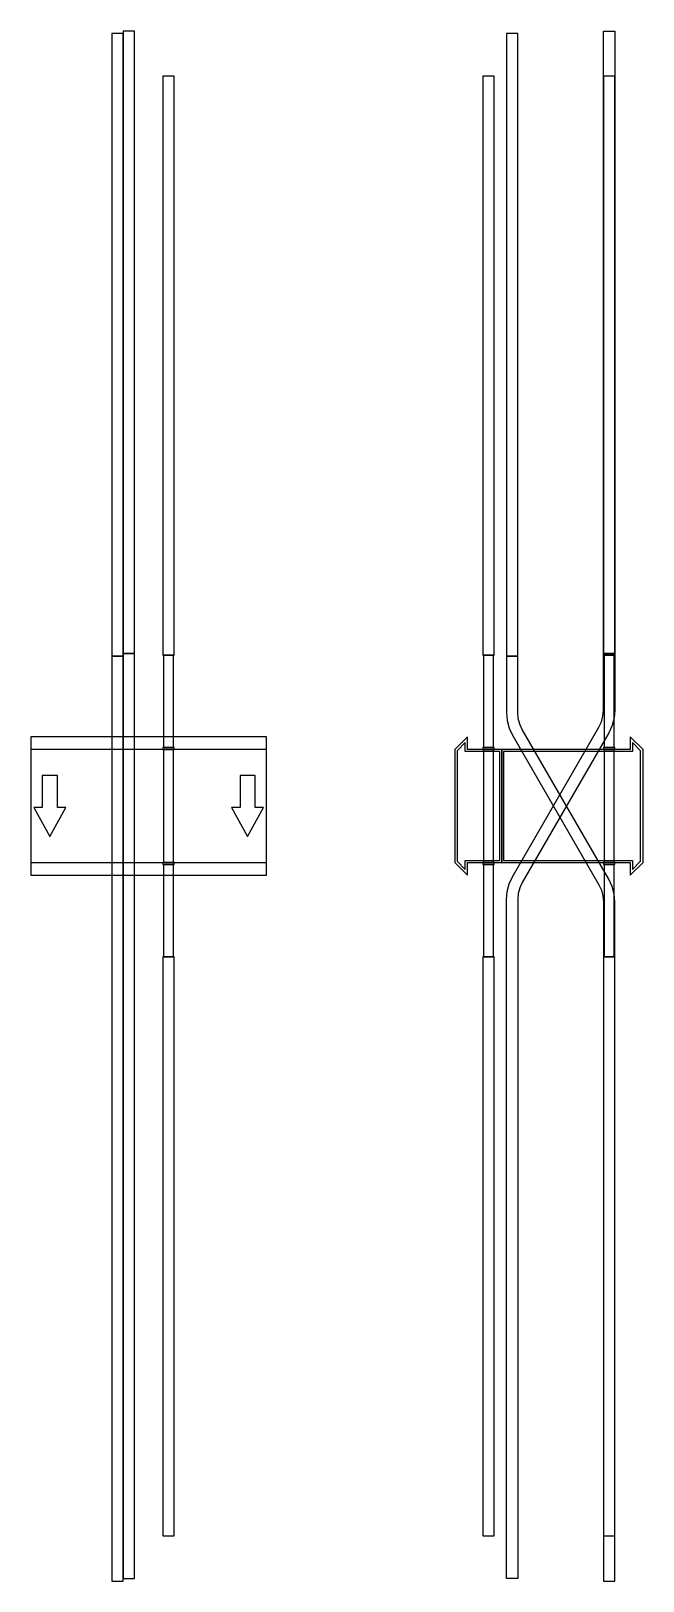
# Model space of a CAD drawing. Extents: x 0 to 650, y -823 to 823.
import ezdxf

# ---------------------------------------------------------------- set-up
doc = ezdxf.new("R2010")
doc.units = 0
doc.layers.add('Halfen', color=7, linetype='CONTINUOUS')

msp = doc.modelspace()

# ---------------------------------------------------------------- linework, layer by layer
at = {"layer": 'Halfen', "color": 7}
for points in [[(110, 161.914), (110, 822.914), (98, 822.914), (98, 161.914)], [(608, 161.914), (608, 822.914), (620, 822.914), (620, 161.914)], [(98, 159.254), (98, 820.254), (86, 820.254), (86, 159.254)], [(517, 159.254), (517, 820.254), (505, 820.254), (505, 159.254)], [(152, 160), (152, 775), (140, 775), (140, 160)], [(492, 160), (492, 775), (480, 775), (480, 160)], [(620, 160), (620, 775), (608, 775), (608, 160)], [(98, -822.914), (98, 159.254), (86, 159.254), (86, -822.914)], [(110, -820.254), (110, 161.914), (98, 161.914), (98, -820.254)], [(151.25, 62), (151.25, 160), (140.75, 160), (140.75, 62)], [(491.25, 62), (491.25, 160), (480.75, 160), (480.75, 62)], [(505, -820.254), (505, -99.124), (505.729, -90.789), (507.895, -82.707), (511.431, -75.124), (603.177, 83.785), (605.829, 89.472), (607.453, 95.533), (608, 101.785), (608, 161.914), (620, 161.914), (620, 101.785), (619.271, 93.449), (617.105, 85.368), (613.569, 77.785), (521.823, -81.124), (519.171, -86.812), (517.547, -92.873), (517, -99.124), (517, -820.254)], [(620, -822.914), (620, -101.785), (619.271, -93.449), (617.105, -85.368), (613.569, -77.785), (521.823, 81.124), (519.171, 86.812), (517.547, 92.873), (517, 99.124), (517, 159.254), (505, 159.254), (505, 99.124), (505.729, 90.789), (507.895, 82.707), (511.431, 75.124), (603.177, -83.785), (605.829, -89.472), (607.453, -95.533), (608, -101.785), (608, -822.914)], [(619.25, 62), (619.25, 160), (608.75, 160), (608.75, 62)], [(0, -73.5), (250, -73.5), (250, 73.5), (0, 73.5)], [(500, -60), (500, 60), (463.5, 60), (463.5, 73.5), (450, 60), (450, -60), (463.5, -73.5), (463.5, -60)], [(498, -58), (498, 58), (461, 58), (461, 67.25), (452.5, 58.75), (452.5, -58.75), (461, -67.25), (461, -58)], [(650, -60), (650, 60), (636.5, 73.5), (636.5, 60), (500, 60), (500, -60), (636.5, -60), (636.5, -73.5)], [(647.5, -58.75), (647.5, 58.75), (639, 67.25), (639, 58), (502, 58), (502, -58), (639, -58), (639, -67.25)], [(0, -60), (250, -60), (250, 60), (0, 60)], [(152, 60), (152, 62), (140, 62), (140, 60)], [(151.25, -60), (151.25, 60), (140.75, 60), (140.75, -60)], [(492, 60), (492, 62), (480, 62), (480, 60)], [(491.25, -60), (491.25, 60), (480.75, 60), (480.75, -60)], [(620, 60), (620, 62), (608, 62), (608, 60)], [(619.25, -60), (619.25, 60), (608.75, 60), (608.75, -60)], [(20, -32.5), (37, -1.5), (28, -1.5), (28, 32.5), (12, 32.5), (12, -1.5), (3, -1.5)], [(230, -32.5), (247, -1.5), (238, -1.5), (238, 32.5), (222, 32.5), (222, -1.5), (213, -1.5)], [(152, -62), (152, -60), (140, -60), (140, -62)], [(151.25, -160), (151.25, -62), (140.75, -62), (140.75, -160)], [(492, -62), (492, -60), (480, -60), (480, -62)], [(491.25, -160), (491.25, -62), (480.75, -62), (480.75, -160)], [(620, -62), (620, -60), (608, -60), (608, -62)], [(619.25, -160), (619.25, -62), (608.75, -62), (608.75, -160)], [(152, -775), (152, -160), (140, -160), (140, -775)], [(492, -775), (492, -160), (480, -160), (480, -775)], [(620, -775), (620, -160), (608, -160), (608, -775)]]:
    msp.add_lwpolyline(points, close=True, dxfattribs=at)

doc.saveas('drawing.dxf')
